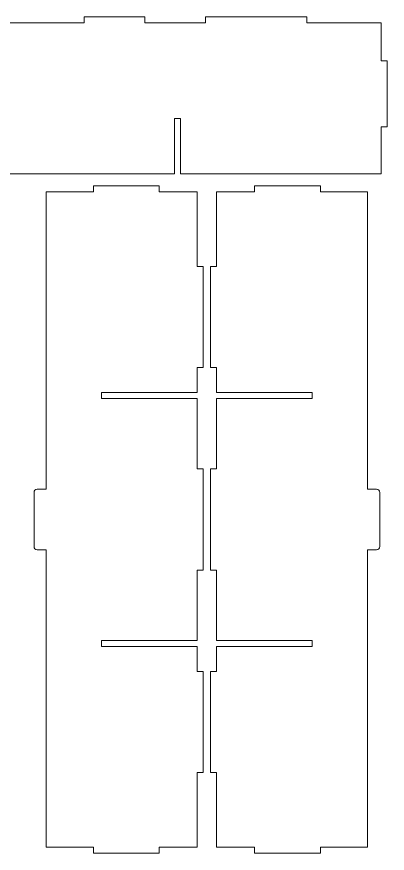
# Model space of a CAD drawing. Header units: millimetres. Extents: x -1338 to 379, y -336 to 402.
# Drawn here: x 195.1 to 378.2, y -334.4 to 78.7 of the extents above; entities that cross this region are included whole.
import ezdxf

# ---------------------------------------------------------------- set-up
doc = ezdxf.new("R2010")
doc.units = ezdxf.units.MM
doc.header["$MEASUREMENT"] = 0
doc.layers.add('Layer 1', color=7, linetype='Continuous')

msp = doc.modelspace()

# ---------------------------------------------------------------- linework, layer by layer
at = {"layer": 'Layer 1', "color": 145, "lineweight": 20}
for points, knots in [([(176.7719, -4.9431), (177.6518, -4.9431), (178.3719, -4.223), (178.3719, -3.3431), (178.3719, -3.3431), (178.3719, -3.3431), (178.3719, 1.0569), (178.3719, 1.0569), (178.3719, 1.0569), (178.3719, 1.0569), (273.0719, 1.0569), (273.0719, 1.0569), (273.0719, 1.0569), (273.0719, 1.0569), (273.0719, 28.4578), (273.0719, 28.4578), (273.0719, 28.4578), (273.0719, 28.4578), (276.0719, 28.4578), (276.0719, 28.4578), (276.0719, 28.4578), (276.0719, 28.4578), (276.0719, 1.0568), (276.0719, 1.0568), (276.0719, 1.0568), (300.7269, 1.0568), (310.7237, 1.0568), (375.1719, 1.0568), (375.1719, 1.0568), (375.1719, 1.0568), (375.1719, 24.3708), (375.1719, 24.3708), (375.1719, 24.3708), (375.1719, 24.3708), (378.1719, 24.3708), (378.1719, 24.3708), (378.1719, 24.3708), (378.1719, 24.3708), (378.1719, 56.922), (378.1719, 56.922), (378.1719, 56.922), (378.1719, 56.922), (375.1719, 56.922), (375.1719, 56.922), (375.1719, 56.922), (375.1719, 56.922), (375.1719, 75.6569), (375.1719, 75.6569), (375.1719, 75.6569), (375.1719, 75.6569), (338.3719, 75.6569), (338.3719, 75.6569), (338.3719, 75.6569), (338.3719, 75.6569), (338.3719, 78.6569), (338.3719, 78.6569), (338.3719, 78.6569), (338.3719, 78.6569), (288.3719, 78.6569), (288.3719, 78.6569), (288.3719, 78.6569), (288.3719, 78.6569), (288.3719, 75.6569), (288.3719, 75.6569), (288.3719, 75.6569), (288.3719, 75.6569), (258.3719, 75.6569), (258.3719, 75.6569), (258.3719, 75.6569), (258.3719, 75.6569), (258.3719, 78.6569), (258.3719, 78.6569), (258.3719, 78.6569), (258.3719, 78.6569), (228.3719, 78.6569), (228.3719, 78.6569), (228.3719, 78.6569), (228.3719, 78.6569), (228.3719, 75.6569), (228.3719, 75.6569), (228.3719, 75.6569), (228.3719, 75.6569), (178.3719, 75.6569), (178.3719, 75.6569), (178.3719, 75.6569), (178.3719, 75.6569), (178.3719, 78.6569), (178.3719, 78.6569), (178.3719, 78.6569), (178.3719, 78.6569), (128.3719, 78.6569), (128.3719, 78.6569), (128.3719, 78.6569), (128.3719, 78.6569), (128.3719, 75.6569), (128.3719, 75.6569), (128.3719, 75.6569), (128.3719, 75.6569), (78.3719, 75.6569), (78.3719, 75.6569), (78.3719, 75.6569), (78.3719, 75.6569), (78.3719, 78.6569), (78.3719, 78.6569), (78.3719, 78.6569), (78.3719, 78.6569), (48.3719, 78.6569), (48.3719, 78.6569), (48.3719, 78.6569), (48.3719, 78.6569), (48.3719, 75.6569), (48.3719, 75.6569), (48.3719, 75.6569), (48.3719, 75.6569), (18.3719, 75.6569), (18.3719, 75.6569), (18.3719, 75.6569), (18.3719, 75.6569), (18.3719, 78.6569), (18.3719, 78.6569), (18.3719, 78.6569), (18.3719, 78.6569), (-31.6281, 78.6569), (-31.6281, 78.6569), (-31.6281, 78.6569), (-31.6281, 78.6569), (-31.6281, 75.6569), (-31.6281, 75.6569), (-31.6281, 75.6569), (-31.6281, 75.6569), (-68.4281, 75.6569), (-68.4281, 75.6569), (-68.4281, 75.6569), (-68.4281, 75.6569), (-68.4281, 56.922), (-68.4281, 56.922), (-68.4281, 56.922), (-68.4281, 56.922), (-71.4281, 56.922), (-71.4281, 56.922), (-71.4281, 56.922), (-71.4281, 56.922), (-71.4281, 24.3708), (-71.4281, 24.3708), (-71.4281, 24.3708), (-71.4281, 24.3708), (-68.4281, 24.3708), (-68.4281, 24.3708), (-68.4281, 24.3708), (-68.4281, 24.3708), (-68.4281, 1.0568), (-68.4281, 1.0568), (-68.4281, 1.0568), (-3.9799, 1.0568), (6.0169, 1.0568), (30.6719, 1.0568), (30.6719, 1.0568), (30.6719, 1.0568), (30.6719, 28.4578), (30.6719, 28.4578), (30.6719, 28.4578), (30.6719, 28.4578), (33.6719, 28.4578), (33.6719, 28.4578), (33.6719, 28.4578), (33.6719, 28.4578), (33.6719, 1.0569), (33.6719, 1.0569), (33.6719, 1.0569), (33.6719, 1.0569), (128.3719, 1.0569), (128.3719, 1.0569), (128.3719, 1.0569), (128.3719, 1.0569), (128.3719, -3.3431), (128.3719, -3.3431), (128.3719, -3.3431), (128.3719, -4.2231), (129.092, -4.9431), (129.9719, -4.9431), (129.9719, -4.9431), (129.9719, -4.9431), (176.7719, -4.9431), (176.7719, -4.9431)], [0, 0, 0, 0, 0.0212766, 0.0212766, 0.0212766, 0.0212766, 0.04255319, 0.04255319, 0.04255319, 0.04255319, 0.06382979, 0.06382979, 0.06382979, 0.06382979, 0.08510638, 0.08510638, 0.08510638, 0.08510638, 0.10638298, 0.10638298, 0.10638298, 0.10638298, 0.12765957, 0.12765957, 0.12765957, 0.12765957, 0.14893617, 0.14893617, 0.14893617, 0.14893617, 0.17021277, 0.17021277, 0.17021277, 0.17021277, 0.19148936, 0.19148936, 0.19148936, 0.19148936, 0.21276596, 0.21276596, 0.21276596, 0.21276596, 0.23404255, 0.23404255, 0.23404255, 0.23404255, 0.25531915, 0.25531915, 0.25531915, 0.25531915, 0.27659574, 0.27659574, 0.27659574, 0.27659574, 0.29787234, 0.29787234, 0.29787234, 0.29787234, 0.31914894, 0.31914894, 0.31914894, 0.31914894, 0.34042553, 0.34042553, 0.34042553, 0.34042553, 0.36170213, 0.36170213, 0.36170213, 0.36170213, 0.38297872, 0.38297872, 0.38297872, 0.38297872, 0.40425532, 0.40425532, 0.40425532, 0.40425532, 0.42553191, 0.42553191, 0.42553191, 0.42553191, 0.44680851, 0.44680851, 0.44680851, 0.44680851, 0.46808511, 0.46808511, 0.46808511, 0.46808511, 0.4893617, 0.4893617, 0.4893617, 0.4893617, 0.5106383, 0.5106383, 0.5106383, 0.5106383, 0.53191489, 0.53191489, 0.53191489, 0.53191489, 0.55319149, 0.55319149, 0.55319149, 0.55319149, 0.57446809, 0.57446809, 0.57446809, 0.57446809, 0.59574468, 0.59574468, 0.59574468, 0.59574468, 0.61702128, 0.61702128, 0.61702128, 0.61702128, 0.63829787, 0.63829787, 0.63829787, 0.63829787, 0.65957447, 0.65957447, 0.65957447, 0.65957447, 0.68085106, 0.68085106, 0.68085106, 0.68085106, 0.70212766, 0.70212766, 0.70212766, 0.70212766, 0.72340426, 0.72340426, 0.72340426, 0.72340426, 0.74468085, 0.74468085, 0.74468085, 0.74468085, 0.76595745, 0.76595745, 0.76595745, 0.76595745, 0.78723404, 0.78723404, 0.78723404, 0.78723404, 0.80851064, 0.80851064, 0.80851064, 0.80851064, 0.82978723, 0.82978723, 0.82978723, 0.82978723, 0.85106383, 0.85106383, 0.85106383, 0.85106383, 0.87234043, 0.87234043, 0.87234043, 0.87234043, 0.89361702, 0.89361702, 0.89361702, 0.89361702, 0.91489362, 0.91489362, 0.91489362, 0.91489362, 0.93617021, 0.93617021, 0.93617021, 0.93617021, 0.95744681, 0.95744681, 0.95744681, 0.95744681, 1, 1, 1, 1]), ([(209.6715, -154.5949), (209.6715, -105.4616), (209.6713, -56.9282), (209.6713, -7.7949), (209.6713, -7.7949), (209.6713, -7.7949), (232.9853, -7.7949), (232.9853, -7.7949), (232.9853, -7.7949), (232.9853, -7.7949), (232.9854, -4.7949), (232.9854, -4.7949), (232.9854, -4.7949), (232.9854, -4.7949), (265.5366, -4.7949), (265.5366, -4.7949), (265.5366, -4.7949), (265.5366, -4.7949), (265.5365, -7.7949), (265.5365, -7.7949), (265.5365, -7.7949), (265.5365, -7.7949), (284.2714, -7.7949), (284.2714, -7.7949), (284.2714, -7.7949), (284.2714, -7.7949), (284.2715, -44.5949), (284.2715, -44.5949), (284.2715, -44.5949), (284.2715, -44.5949), (287.2715, -44.5949), (287.2715, -44.5949), (287.2715, -44.5949), (287.2715, -44.5949), (287.2715, -94.5949), (287.2715, -94.5949), (287.2715, -94.5949), (287.2715, -94.5949), (284.2715, -94.5949), (284.2715, -94.5949), (284.2715, -94.5949), (284.2715, -94.5949), (284.2715, -106.8949), (284.2715, -106.8949), (284.2715, -106.8949), (284.2715, -106.8949), (237.0724, -106.8949), (237.0724, -106.8949), (237.0724, -106.8949), (237.0724, -106.8949), (237.0724, -109.8949), (237.0724, -109.8949), (237.0724, -109.8949), (237.0724, -109.8949), (284.2715, -109.8951), (284.2715, -109.8951), (284.2715, -109.8951), (284.2715, -109.8951), (284.2715, -144.5949), (284.2715, -144.5949), (284.2715, -144.5949), (284.2715, -144.5949), (287.2715, -144.5949), (287.2715, -144.5949), (287.2715, -144.5949), (287.2715, -144.5949), (287.2715, -194.5949), (287.2715, -194.5949), (287.2715, -194.5949), (287.2715, -194.5949), (284.2715, -194.5949), (284.2715, -194.5949), (284.2715, -194.5949), (284.2715, -194.5949), (284.2715, -229.295), (284.2715, -229.295), (284.2715, -229.295), (284.2715, -229.295), (237.0724, -229.2949), (237.0724, -229.2949), (237.0724, -229.2949), (237.0724, -229.2949), (237.0724, -232.2949), (237.0724, -232.2949), (237.0724, -232.2949), (237.0724, -232.2949), (284.2715, -232.2949), (284.2715, -232.2949), (284.2715, -232.2949), (284.2715, -232.2949), (284.2715, -244.5949), (284.2715, -244.5949), (284.2715, -244.5949), (284.2715, -244.5949), (287.2715, -244.5949), (287.2715, -244.5949), (287.2715, -244.5949), (287.2715, -244.5949), (287.2715, -294.5949), (287.2715, -294.5949), (287.2715, -294.5949), (287.2715, -294.5949), (284.2715, -294.5949), (284.2715, -294.5949), (284.2715, -294.5949), (284.2715, -294.5949), (284.2715, -331.3949), (284.2715, -331.3949), (284.2715, -331.3949), (284.2715, -331.3949), (265.5366, -331.3949), (265.5366, -331.3949), (265.5366, -331.3949), (265.5366, -331.3949), (265.5366, -334.3949), (265.5366, -334.3949), (265.5366, -334.3949), (265.5366, -334.3949), (232.9854, -334.3949), (232.9854, -334.3949), (232.9854, -334.3949), (232.9854, -334.3949), (232.9854, -331.3949), (232.9854, -331.3949), (232.9854, -331.3949), (232.9854, -331.3949), (209.6714, -331.3949), (209.6714, -331.3949), (209.6714, -331.3949), (209.6714, -282.2616), (209.6715, -233.7282), (209.6715, -184.5949), (209.6715, -184.5949), (209.6715, -184.5949), (205.2573, -184.5965), (205.2573, -184.5965), (205.2573, -184.5965), (204.3774, -184.5967), (203.6715, -183.8803), (203.6715, -183.0003), (203.6715, -183.0003), (203.6715, -183.0003), (203.6715, -156.2003), (203.6715, -156.2003), (203.6715, -156.2003), (203.6715, -155.3203), (204.3918, -154.6014), (205.2715, -154.6003), (205.2715, -154.6003), (205.2715, -154.6003), (209.6715, -154.5949), (209.6715, -154.5949)], [0, 0, 0, 0, 0.02564103, 0.02564103, 0.02564103, 0.02564103, 0.05128205, 0.05128205, 0.05128205, 0.05128205, 0.07692308, 0.07692308, 0.07692308, 0.07692308, 0.1025641, 0.1025641, 0.1025641, 0.1025641, 0.12820513, 0.12820513, 0.12820513, 0.12820513, 0.15384615, 0.15384615, 0.15384615, 0.15384615, 0.17948718, 0.17948718, 0.17948718, 0.17948718, 0.20512821, 0.20512821, 0.20512821, 0.20512821, 0.23076923, 0.23076923, 0.23076923, 0.23076923, 0.25641026, 0.25641026, 0.25641026, 0.25641026, 0.28205128, 0.28205128, 0.28205128, 0.28205128, 0.30769231, 0.30769231, 0.30769231, 0.30769231, 0.33333333, 0.33333333, 0.33333333, 0.33333333, 0.35897436, 0.35897436, 0.35897436, 0.35897436, 0.38461538, 0.38461538, 0.38461538, 0.38461538, 0.41025641, 0.41025641, 0.41025641, 0.41025641, 0.43589744, 0.43589744, 0.43589744, 0.43589744, 0.46153846, 0.46153846, 0.46153846, 0.46153846, 0.48717949, 0.48717949, 0.48717949, 0.48717949, 0.51282051, 0.51282051, 0.51282051, 0.51282051, 0.53846154, 0.53846154, 0.53846154, 0.53846154, 0.56410256, 0.56410256, 0.56410256, 0.56410256, 0.58974359, 0.58974359, 0.58974359, 0.58974359, 0.61538462, 0.61538462, 0.61538462, 0.61538462, 0.64102564, 0.64102564, 0.64102564, 0.64102564, 0.66666667, 0.66666667, 0.66666667, 0.66666667, 0.69230769, 0.69230769, 0.69230769, 0.69230769, 0.71794872, 0.71794872, 0.71794872, 0.71794872, 0.74358974, 0.74358974, 0.74358974, 0.74358974, 0.76923077, 0.76923077, 0.76923077, 0.76923077, 0.79487179, 0.79487179, 0.79487179, 0.79487179, 0.82051282, 0.82051282, 0.82051282, 0.82051282, 0.84615385, 0.84615385, 0.84615385, 0.84615385, 0.87179487, 0.87179487, 0.87179487, 0.87179487, 0.8974359, 0.8974359, 0.8974359, 0.8974359, 0.92307692, 0.92307692, 0.92307692, 0.92307692, 0.94871795, 0.94871795, 0.94871795, 0.94871795, 1, 1, 1, 1]), ([(368.4715, -154.5949), (368.4715, -105.4616), (368.4717, -56.9282), (368.4717, -7.7949), (368.4717, -7.7949), (368.4717, -7.7949), (345.1577, -7.7949), (345.1577, -7.7949), (345.1577, -7.7949), (345.1577, -7.7949), (345.1576, -4.7949), (345.1576, -4.7949), (345.1576, -4.7949), (345.1576, -4.7949), (312.6064, -4.7949), (312.6064, -4.7949), (312.6064, -4.7949), (312.6064, -4.7949), (312.6065, -7.7949), (312.6065, -7.7949), (312.6065, -7.7949), (312.6065, -7.7949), (293.8716, -7.7949), (293.8716, -7.7949), (293.8716, -7.7949), (293.8716, -7.7949), (293.8715, -44.5949), (293.8715, -44.5949), (293.8715, -44.5949), (293.8715, -44.5949), (290.8715, -44.5949), (290.8715, -44.5949), (290.8715, -44.5949), (290.8715, -44.5949), (290.8715, -94.5949), (290.8715, -94.5949), (290.8715, -94.5949), (290.8715, -94.5949), (293.8715, -94.5949), (293.8715, -94.5949), (293.8715, -94.5949), (293.8715, -94.5949), (293.8715, -106.8949), (293.8715, -106.8949), (293.8715, -106.8949), (293.8715, -106.8949), (341.0706, -106.8949), (341.0706, -106.8949), (341.0706, -106.8949), (341.0706, -106.8949), (341.0706, -109.8949), (341.0706, -109.8949), (341.0706, -109.8949), (341.0706, -109.8949), (293.8715, -109.8951), (293.8715, -109.8951), (293.8715, -109.8951), (293.8715, -109.8951), (293.8715, -144.5949), (293.8715, -144.5949), (293.8715, -144.5949), (293.8715, -144.5949), (290.8715, -144.5949), (290.8715, -144.5949), (290.8715, -144.5949), (290.8715, -144.5949), (290.8715, -194.5949), (290.8715, -194.5949), (290.8715, -194.5949), (290.8715, -194.5949), (293.8715, -194.5949), (293.8715, -194.5949), (293.8715, -194.5949), (293.8715, -194.5949), (293.8715, -229.295), (293.8715, -229.295), (293.8715, -229.295), (293.8715, -229.295), (341.0706, -229.2949), (341.0706, -229.2949), (341.0706, -229.2949), (341.0706, -229.2949), (341.0706, -232.2949), (341.0706, -232.2949), (341.0706, -232.2949), (341.0706, -232.2949), (293.8715, -232.2949), (293.8715, -232.2949), (293.8715, -232.2949), (293.8715, -232.2949), (293.8715, -244.5949), (293.8715, -244.5949), (293.8715, -244.5949), (293.8715, -244.5949), (290.8715, -244.5949), (290.8715, -244.5949), (290.8715, -244.5949), (290.8715, -244.5949), (290.8715, -294.5949), (290.8715, -294.5949), (290.8715, -294.5949), (290.8715, -294.5949), (293.8715, -294.5949), (293.8715, -294.5949), (293.8715, -294.5949), (293.8715, -294.5949), (293.8715, -331.3949), (293.8715, -331.3949), (293.8715, -331.3949), (293.8715, -331.3949), (312.6064, -331.3949), (312.6064, -331.3949), (312.6064, -331.3949), (312.6064, -331.3949), (312.6064, -334.3949), (312.6064, -334.3949), (312.6064, -334.3949), (312.6064, -334.3949), (345.1576, -334.3949), (345.1576, -334.3949), (345.1576, -334.3949), (345.1576, -334.3949), (345.1576, -331.3949), (345.1576, -331.3949), (345.1576, -331.3949), (345.1576, -331.3949), (368.4716, -331.3949), (368.4716, -331.3949), (368.4716, -331.3949), (368.4716, -282.2616), (368.4715, -233.7282), (368.4715, -184.5949), (368.4715, -184.5949), (368.4715, -184.5949), (372.8857, -184.5965), (372.8857, -184.5965), (372.8857, -184.5965), (373.7656, -184.5967), (374.4715, -183.8803), (374.4715, -183.0003), (374.4715, -183.0003), (374.4715, -183.0003), (374.4715, -156.2003), (374.4715, -156.2003), (374.4715, -156.2003), (374.4715, -155.3203), (373.7512, -154.6014), (372.8715, -154.6003), (372.8715, -154.6003), (372.8715, -154.6003), (368.4715, -154.5949), (368.4715, -154.5949)], [0, 0, 0, 0, 0.02564103, 0.02564103, 0.02564103, 0.02564103, 0.05128205, 0.05128205, 0.05128205, 0.05128205, 0.07692308, 0.07692308, 0.07692308, 0.07692308, 0.1025641, 0.1025641, 0.1025641, 0.1025641, 0.12820513, 0.12820513, 0.12820513, 0.12820513, 0.15384615, 0.15384615, 0.15384615, 0.15384615, 0.17948718, 0.17948718, 0.17948718, 0.17948718, 0.20512821, 0.20512821, 0.20512821, 0.20512821, 0.23076923, 0.23076923, 0.23076923, 0.23076923, 0.25641026, 0.25641026, 0.25641026, 0.25641026, 0.28205128, 0.28205128, 0.28205128, 0.28205128, 0.30769231, 0.30769231, 0.30769231, 0.30769231, 0.33333333, 0.33333333, 0.33333333, 0.33333333, 0.35897436, 0.35897436, 0.35897436, 0.35897436, 0.38461538, 0.38461538, 0.38461538, 0.38461538, 0.41025641, 0.41025641, 0.41025641, 0.41025641, 0.43589744, 0.43589744, 0.43589744, 0.43589744, 0.46153846, 0.46153846, 0.46153846, 0.46153846, 0.48717949, 0.48717949, 0.48717949, 0.48717949, 0.51282051, 0.51282051, 0.51282051, 0.51282051, 0.53846154, 0.53846154, 0.53846154, 0.53846154, 0.56410256, 0.56410256, 0.56410256, 0.56410256, 0.58974359, 0.58974359, 0.58974359, 0.58974359, 0.61538462, 0.61538462, 0.61538462, 0.61538462, 0.64102564, 0.64102564, 0.64102564, 0.64102564, 0.66666667, 0.66666667, 0.66666667, 0.66666667, 0.69230769, 0.69230769, 0.69230769, 0.69230769, 0.71794872, 0.71794872, 0.71794872, 0.71794872, 0.74358974, 0.74358974, 0.74358974, 0.74358974, 0.76923077, 0.76923077, 0.76923077, 0.76923077, 0.79487179, 0.79487179, 0.79487179, 0.79487179, 0.82051282, 0.82051282, 0.82051282, 0.82051282, 0.84615385, 0.84615385, 0.84615385, 0.84615385, 0.87179487, 0.87179487, 0.87179487, 0.87179487, 0.8974359, 0.8974359, 0.8974359, 0.8974359, 0.92307692, 0.92307692, 0.92307692, 0.92307692, 0.94871795, 0.94871795, 0.94871795, 0.94871795, 1, 1, 1, 1])]:
    msp.add_open_spline(points, degree=3, knots=knots, dxfattribs=at)

doc.saveas('drawing.dxf')
